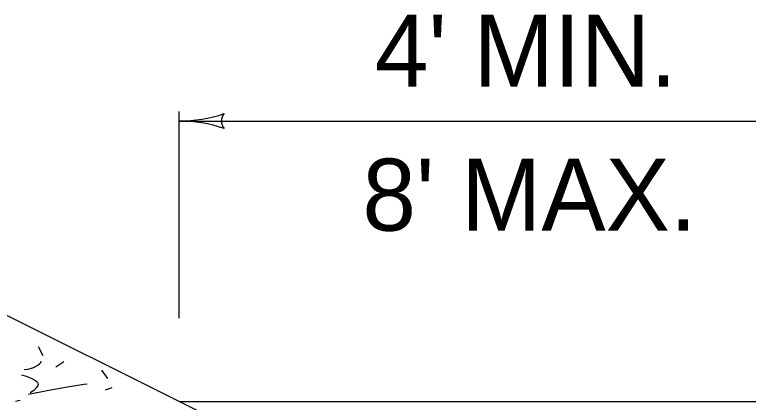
# Model space of a CAD drawing. Extents: x 997.6 to 1036.6, y 998.9 to 1071.3.
# Drawn here: x 1020.128 to 1022.164, y 1007.003 to 1008.08 of the extents above; entities that cross this region are included whole.
import ezdxf

# ---------------------------------------------------------------- set-up
doc = ezdxf.new("R2010")
doc.units = 0
doc.layers.add('Level 1', color=7, linetype='Continuous')
doc.layers.add('Level 5', color=7, linetype='Continuous')

msp = doc.modelspace()

# ---------------------------------------------------------------- linework, layer by layer
at = {"layer": 'Level 1'}
for p, q in [((1020.584, 1007.2373), (1020.584, 1007.8106)), ((1020.584, 1007.7845), (1022.584, 1007.7845)), ((1020.584, 1007.0053), (1020.0337, 1007.2805)), ((1020.5838, 1007.0053), (1022.584, 1007.0053)), ((1022.584, 1006.0053), (1020.584, 1007.0053))]:
    msp.add_line(p, q, dxfattribs=at)
for centre, radius, start, end in [((1020.584, 1008.1754), 0.3909, 270, 288.6688), ((1020.7327, 1007.7845), 0.0313, 138.7746, 220.8913), ((1020.584, 1008.1754), 0.3909, 269.9878, 270), ((1020.584, 1007.3936), 0.3909, 71.3472, 89.9939)]:
    msp.add_arc(centre, radius, start, end, dxfattribs=at)
at = {"layer": 'Level 5'}
for points in [[(1020.193, 1007.1584), (1020.2055, 1007.1336)], [(1020.1783, 1007.0993), (1020.1853, 1007.1024)], [(1020.1853, 1007.1024), (1020.1923, 1007.1065)], [(1020.1923, 1007.1065), (1020.1966, 1007.1101)], [(1020.1966, 1007.1101), (1020.1998, 1007.1142)], [(1020.1998, 1007.1142), (1020.2013, 1007.1172)], [(1020.2638, 1007.1156), (1020.2416, 1007.101)], [(1020.154, 1007.0945), (1020.1638, 1007.0955)], [(1020.1638, 1007.0955), (1020.1783, 1007.0993)], [(1020.369, 1007.0923), (1020.3853, 1007.0692)], [(1020.1463, 1007.0793), (1020.1598, 1007.0759)], [(1020.1598, 1007.0759), (1020.1732, 1007.0706)], [(1020.1732, 1007.0706), (1020.1849, 1007.064)], [(1020.1849, 1007.064), (1020.1896, 1007.0603)], [(1020.1886, 1007.0443), (1020.1803, 1007.0361)], [(1020.1919, 1007.05), (1020.1886, 1007.0443)], [(1020.1896, 1007.0603), (1020.1913, 1007.0583)], [(1020.1913, 1007.0583), (1020.1923, 1007.0563)], [(1020.1928, 1007.0531), (1020.1919, 1007.05)], [(1020.1923, 1007.0563), (1020.1928, 1007.0531)], [(1020.2691, 1007.0443), (1020.2175, 1007.0351)], [(1020.3194, 1007.0526), (1020.2691, 1007.0443)], [(1020.3284, 1007.0532), (1020.3194, 1007.0526)], [(1020.3972, 1007.0438), (1020.379, 1007.0365)], [(1020.2175, 1007.0351), (1020.166, 1007.025)], [(1020.1803, 1007.0361), (1020.1708, 1007.0298)], [(1020.1424, 1007.0079), (1020.1296, 1007.0054)]]:
    msp.add_lwpolyline(points, dxfattribs=at)

# ---------------------------------------------------------------- texts
at = {"layer": 'Level 1'}
for s, p in [("4' MIN.", (1021.1275, 1007.8799)), ("8' MAX.", (1021.0929, 1007.4799))]:
    msp.add_text(s, height=0.2, dxfattribs=at).set_placement(p)

doc.saveas('drawing.dxf')
